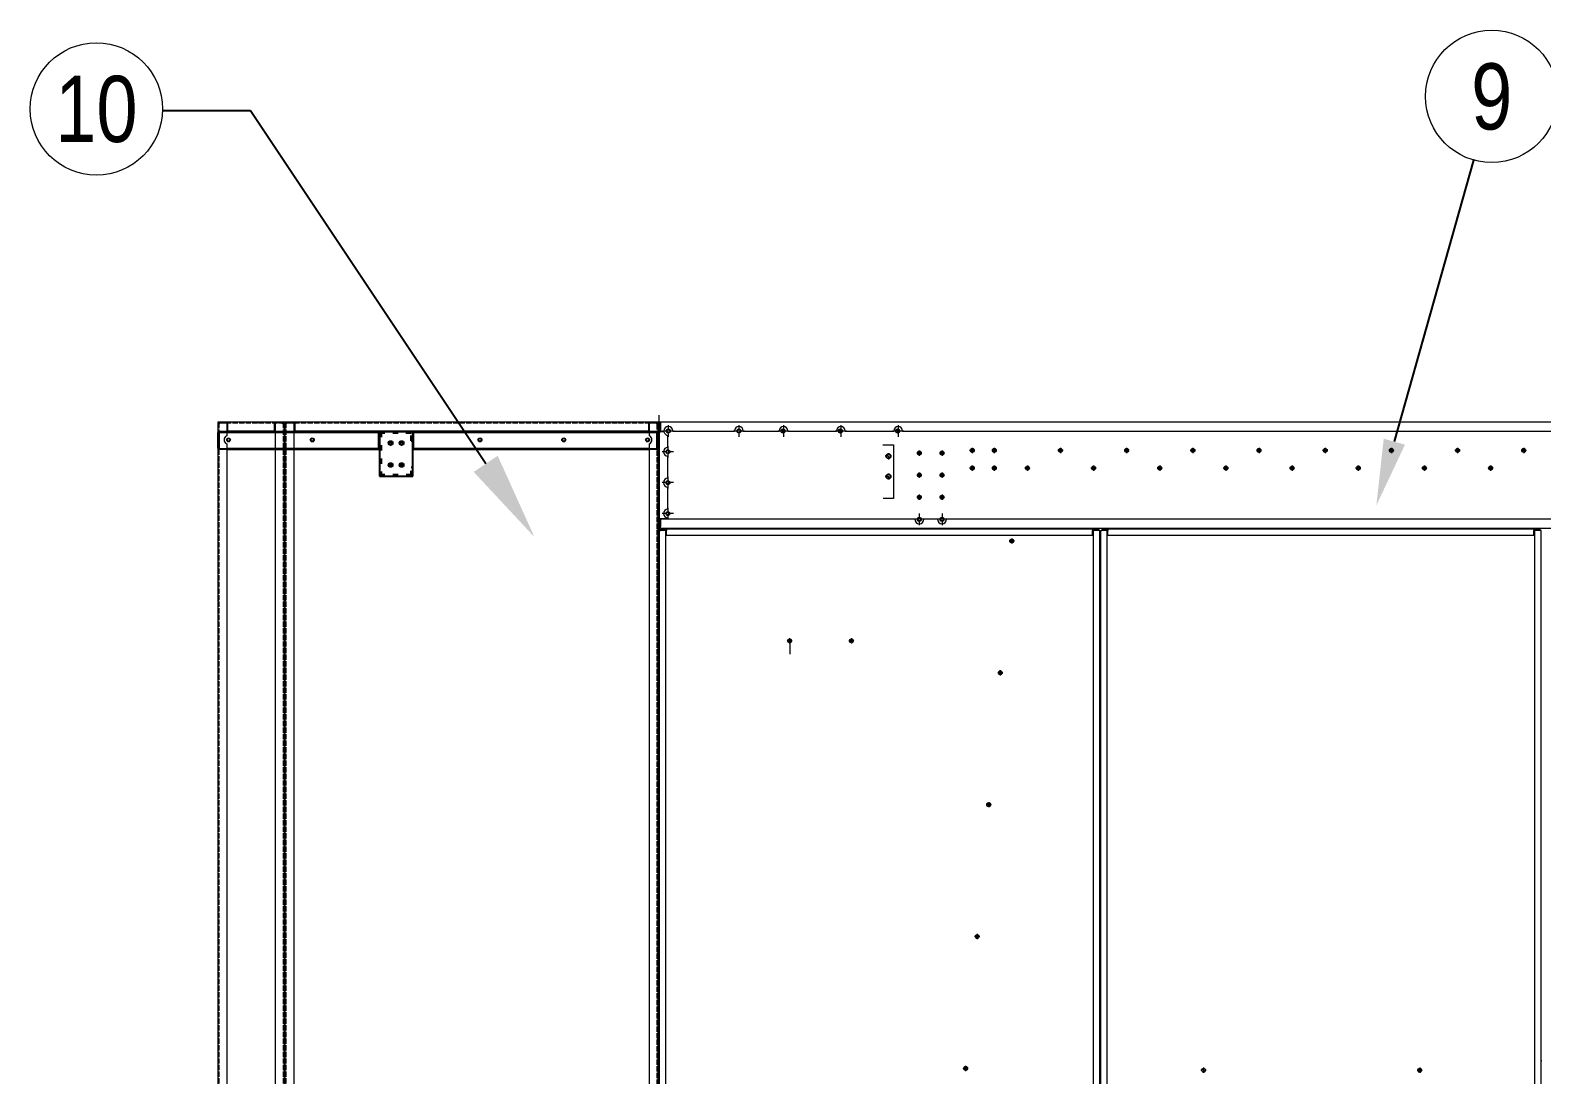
# Model space of a CAD drawing. Header units: millimetres. Extents: x -17070 to 43320, y -291348 to 36448.
# Drawn here: x 21774 to 25201, y 24254 to 26621 of the extents above; entities that cross this region are included whole.
import ezdxf
from ezdxf import colors
from ezdxf.entities.mleader import LeaderData, LeaderLine
from ezdxf.enums import TextEntityAlignment as Align
from ezdxf.math import Vec2, Vec3

# ---------------------------------------------------------------- set-up
doc = ezdxf.new("R2010")
doc.units = ezdxf.units.MM
for name, pattern in [('DASHDOT', [18.5, 12, -3, 0.5, -3]), ('DASHED', [15, 12, -3]), ('DASHSPACE', [30, 12, -18])]:
    doc.linetypes.add(name, pattern=pattern)
doc.layers.add('냉각탑_dim', color=1, linetype='Continuous')
doc.layers.add('냉각탑_text', color=3, linetype='Continuous')
doc.styles.get("Standard").update_dxf_attribs({"font": 'arial.ttf'})

# ---------------------------------------------------------------- blocks, each defined once
blk = doc.blocks.new('5679796')
at = {"color": 7, "lineweight": 13, "ltscale": 0.027667}
for p, q in [((165481.5, 14310.4), (165481.5, 14327)), ((165483.5, 14310.4), (165483.5, 14327)), ((165481.5, 13335.8), (165481.5, 13352.4)), ((165483.5, 13335.8), (165483.5, 13352.4))]:
    blk.add_line(p, q, dxfattribs=at)
at = {"color": 7, "lineweight": 13, "ltscale": 0.061}
for p, q in [((165520.1, 14327.5), (165483.5, 14327.5)), ((165483.5, 13335.3), (165520.1, 13335.3))]:
    blk.add_line(p, q, dxfattribs=at)
at = {"color": 7, "lineweight": 13, "ltscale": 0.031833}
for p, q in [((165483.5, 14308.4), (165483.5, 14327.5)), ((165483.5, 13335.3), (165483.5, 13354.4))]:
    blk.add_line(p, q, dxfattribs=at)
at = {"color": 7, "lineweight": 13, "ltscale": 0.060846}
blk.add_line((165483.6, 14327.5), (165520.1, 14327.5), dxfattribs=at)
at = {"color": 7, "lineweight": 13, "ltscale": 0.058667}
for p, q in [((165484.9, 14330.4), (165520.1, 14330.4)), ((165520.1, 14328.4), (165484.9, 14328.4)), ((165520.1, 13334.4), (165484.9, 13334.4)), ((165484.9, 13332.4), (165520.1, 13332.4))]:
    blk.add_line(p, q, dxfattribs=at)
at = {"color": 7, "lineweight": 13, "ltscale": 0.004007}
for p, q in [((165522.5, 14328.4), (165520.1, 14328.4)), ((165522.5, 13334.4), (165520.1, 13334.4))]:
    blk.add_line(p, q, dxfattribs=at)
at = {"color": 7, "lineweight": 13, "ltscale": 0.0015}
for p, q in [((165520.1, 14328.4), (165520.1, 14327.5)), ((165520.1, 14327.5), (165520.1, 14328.4)), ((165520.1, 13335.3), (165520.1, 13334.4)), ((165520.1, 13334.4), (165520.1, 13335.3))]:
    blk.add_line(p, q, dxfattribs=at)
at = {"color": 7, "lineweight": 13}
for p, q in [((165520.1, 14327.5), (165520.1, 13965.9)), ((165523.5, 14327), (165523.5, 13335.8)), ((165481.5, 14308.4), (165481.5, 13965.9)), ((165481.5, 14308.4), (165481.5, 13965.9)), ((165484.9, 14308.4), (165484.9, 13965.9)), ((165481.5, 13886.9), (165481.5, 13354.4)), ((165481.5, 13886.9), (165481.5, 13354.4)), ((165484.9, 13886.9), (165484.9, 13354.4)), ((165520.1, 13886.9), (165520.1, 13335.3))]:
    blk.add_line(p, q, dxfattribs=at)
at = {"color": 7, "lineweight": 13, "ltscale": 0.001795}
for p, q in [((165522, 14328.4), (165522.9, 14329.1)), ((165522, 13334.4), (165522.9, 13333.8))]:
    blk.add_line(p, q, dxfattribs=at)
at = {"color": 7, "lineweight": 13, "ltscale": 0.003333}
for p, q in [((165483.5, 14310.4), (165481.5, 14310.4)), ((165481.5, 14308.4), (165483.5, 14308.4)), ((165483.5, 14308.4), (165481.5, 14308.4)), ((165483.5, 13352.4), (165481.5, 13352.4))]:
    blk.add_line(p, q, dxfattribs=at)
at = {"color": 7, "lineweight": 13, "ltscale": 0.003329}
blk.add_line((165483.5, 14308.4), (165483.5, 14310.4), dxfattribs=at)
at = {"color": 7, "lineweight": 13, "ltscale": 0.002333}
for p, q in [((165484.9, 14308.4), (165483.5, 14308.4)), ((165483.5, 13354.4), (165484.9, 13354.4))]:
    blk.add_line(p, q, dxfattribs=at)
for p, q in [((165481.5, 13965.9), (165523.5, 13965.9)), ((165521.5, 13886.9), (165521.5, 13965.9)), ((165481.5, 13886.9), (165523.5, 13886.9))]:
    blk.add_line(p, q)
at = {"color": 7, "lineweight": 13, "ltscale": 0.005667}
blk.add_line((165481.5, 13354.4), (165484.9, 13354.4), dxfattribs=at)
at = {"color": 7, "lineweight": 13, "ltscale": 0.003337}
blk.add_line((165483.5, 13352.4), (165483.5, 13354.4), dxfattribs=at)
at = {"color": 7, "lineweight": 13}
for centre in [(165503.5, 14306.4), (165503.5, 14116.4), (165503.5, 13736.4), (165503.5, 13546.4), (165503.5, 13356.4)]:
    blk.add_circle(centre, 3, dxfattribs=at)
for centre, radius, start, end in [((165484.9, 14327), 3.4, 90, 180), ((165484.9, 14327), 1.4, 90, 159.0752), ((165520.1, 14327), 3.4, 0, 90), ((165484.9, 13335.8), 3.4, 180, 270), ((165484.9, 13335.8), 1.4, 200.9249, 270), ((165520.1, 13335.8), 3.4, 270, 0)]:
    blk.add_arc(centre, radius, start, end, dxfattribs=at)
for points in [[(165523.5, 14327), (165523.5, 14327.3), (165523.5, 14327.6), (165523.3, 14327.8), (165523, 14328.1), (165522.7, 14328.4), (165522.6, 14328.4), (165522.6, 14328.4), (165522.5, 14328.4)], [(165523.5, 13335.8), (165523.5, 13335.6), (165523.5, 13335.3), (165523.3, 13335.1), (165523, 13334.8), (165522.7, 13334.5), (165522.6, 13334.5), (165522.6, 13334.5), (165522.5, 13334.4)]]:
    blk.add_open_spline(points, degree=5, knots=[0, 0, 0, 0, 0, 0, 4.583204, 4.583204, 4.583204, 5.126781, 5.126781, 5.126781, 5.126781, 5.126781, 5.126781], dxfattribs=at)
blk = doc.blocks.new('568596')
at = {"color": 7, "lineweight": 13, "ltscale": 0.00166}
for p, q in [((169550.9, 17462.9), (169549.9, 17462.9)), ((173046.9, 17462.9), (173047.9, 17462.9)), ((169550.9, 16620.9), (169549.9, 16620.9)), ((173046.9, 16620.9), (173047.9, 16620.9))]:
    blk.add_line(p, q, dxfattribs=at)
at = {"color": 7, "lineweight": 13, "ltscale": 0.0015}
for p, q in [((169549.9, 17462.9), (169549.9, 17462)), ((173047.9, 17462), (173047.9, 17462.9)), ((169549.9, 16621.8), (169549.9, 16620.9)), ((173047.9, 16620.9), (173047.9, 16621.8))]:
    blk.add_line(p, q, dxfattribs=at)
at = {"color": 7, "lineweight": 13}
for p, q in [((169549.9, 17462.9), (169549.9, 16621.8)), ((169549.9, 17462), (169549.9, 17436.4)), ((173046.2, 17464.9), (169551.6, 17464.9)), ((173047.9, 16621.8), (173047.9, 17462.9)), ((173047.9, 17442.9), (173047.9, 17462)), ((170022.9, 17008.9), (171222.9, 17008.9)), ((169551.6, 16618.9), (173046.2, 16618.9))]:
    blk.add_line(p, q, dxfattribs=at)
at = {"color": 7, "linetype": 'DASHED', "lineweight": 13, "ltscale": 0.003333}
for p, q in [((169551.9, 17462), (169549.9, 17462)), ((169549.9, 17445.4), (169551.9, 17445.4)), ((169549.9, 17442.9), (169551.9, 17442.9)), ((169644.9, 17464.9), (169644.9, 17462.9)), ((169650.9, 17464.9), (169650.9, 17462.9)), ((169844.9, 17464.9), (169844.9, 17462.9)), ((169850.9, 17464.9), (169850.9, 17462.9)), ((173014.9, 17464.9), (173014.9, 17462.9)), ((173020.9, 17464.9), (173020.9, 17462.9)), ((173047.9, 17462), (173045.9, 17462)), ((173047.9, 17442.9), (173045.9, 17442.9)), ((169549.9, 17436.4), (169551.9, 17436.4)), ((169549.9, 17407.4), (169551.9, 17407.4)), ((169549.9, 17398.4), (169551.9, 17398.4)), ((169549.9, 17217.4), (169551.9, 17217.4)), ((169549.9, 17208.4), (169551.9, 17208.4)), ((169549.9, 17027.4), (169551.9, 17027.4)), ((169549.9, 17018.4), (169551.9, 17018.4)), ((169549.9, 16837.4), (169551.9, 16837.4)), ((169549.9, 16828.4), (169551.9, 16828.4)), ((173047.9, 16727.9), (173045.9, 16727.9)), ((173047.9, 16709.9), (173045.9, 16709.9)), ((169549.9, 16647.4), (169551.9, 16647.4)), ((169549.9, 16640.9), (169551.9, 16640.9)), ((169549.9, 16638.4), (169551.9, 16638.4)), ((169551.9, 16621.8), (169549.9, 16621.8)), ((169644.9, 16620.9), (169644.9, 16618.9)), ((169650.9, 16620.9), (169650.9, 16618.9)), ((169844.9, 16620.9), (169844.9, 16618.9)), ((169850.9, 16620.9), (169850.9, 16618.9)), ((170044.9, 16620.9), (170044.9, 16618.9)), ((170050.9, 16620.9), (170050.9, 16618.9)), ((170244.9, 16620.9), (170244.9, 16618.9)), ((170250.9, 16620.9), (170250.9, 16618.9)), ((170444.9, 16620.9), (170444.9, 16618.9)), ((170450.9, 16620.9), (170450.9, 16618.9)), ((170644.9, 16620.9), (170644.9, 16618.9)), ((170650.9, 16620.9), (170650.9, 16618.9)), ((170844.9, 16620.9), (170844.9, 16618.9)), ((170850.9, 16620.9), (170850.9, 16618.9)), ((171044.9, 16620.9), (171044.9, 16618.9)), ((171050.9, 16620.9), (171050.9, 16618.9)), ((171244.9, 16620.9), (171244.9, 16618.9)), ((171250.9, 16620.9), (171250.9, 16618.9)), ((171444.9, 16620.9), (171444.9, 16618.9)), ((171450.9, 16620.9), (171450.9, 16618.9)), ((171644.9, 16620.9), (171644.9, 16618.9)), ((171650.9, 16620.9), (171650.9, 16618.9)), ((171844.9, 16620.9), (171844.9, 16618.9)), ((171850.9, 16620.9), (171850.9, 16618.9)), ((172044.9, 16620.9), (172044.9, 16618.9)), ((172050.9, 16620.9), (172050.9, 16618.9)), ((172244.9, 16620.9), (172244.9, 16618.9)), ((172250.9, 16620.9), (172250.9, 16618.9)), ((172444.9, 16620.9), (172444.9, 16618.9)), ((172450.9, 16620.9), (172450.9, 16618.9)), ((172644.9, 16620.9), (172644.9, 16618.9)), ((172650.9, 16620.9), (172650.9, 16618.9)), ((172844.9, 16620.9), (172844.9, 16618.9)), ((172850.9, 16620.9), (172850.9, 16618.9)), ((173014.9, 16620.9), (173014.9, 16618.9)), ((173020.9, 16620.9), (173020.9, 16618.9)), ((173047.9, 16640.9), (173045.9, 16640.9)), ((173047.9, 16621.8), (173045.9, 16621.8))]:
    blk.add_line(p, q, dxfattribs=at)
at = {"color": 7, "lineweight": 13, "ltscale": 0.001174}
for p, q in [((169550.9, 17462.9), (169551.6, 17462.9)), ((173046.9, 17462.9), (173046.2, 17462.9)), ((169550.9, 16620.9), (169551.6, 16620.9)), ((173046.9, 16620.9), (173046.2, 16620.9))]:
    blk.add_line(p, q, dxfattribs=at)
at = {"color": 7, "lineweight": 13, "ltscale": 0.002252}
for p, q in [((169551.6, 17464.9), (169551.6, 17463.6)), ((173046.2, 17464.9), (173046.2, 17463.6)), ((169551.6, 16618.9), (169551.6, 16620.3)), ((173046.2, 16618.9), (173046.2, 16620.3))]:
    blk.add_line(p, q, dxfattribs=at)
at = {"color": 7, "lineweight": 13, "ltscale": 0.002009}
for p, q in [((169551.6, 17462.4), (169551.6, 17463.6)), ((173046.2, 17462.4), (173046.2, 17463.6)), ((169551.6, 16621.5), (169551.6, 16620.3)), ((173046.2, 16621.5), (173046.2, 16620.3))]:
    blk.add_line(p, q, dxfattribs=at)
at = {"color": 7, "linetype": 'DASHED', "lineweight": 13}
for p, q in [((173046.2, 17462.9), (169551.6, 17462.9)), ((169551.9, 17464.9), (169551.9, 16621.8)), ((169551.9, 17462), (169551.9, 17436.4)), ((170044.9, 17464.9), (170044.9, 17462.9)), ((170050.9, 17464.9), (170050.9, 17462.9)), ((170244.9, 17464.9), (170244.9, 17462.9)), ((170250.9, 17464.9), (170250.9, 17462.9)), ((170444.9, 17464.9), (170444.9, 17462.9)), ((170450.9, 17464.9), (170450.9, 17462.9)), ((170644.9, 17464.9), (170644.9, 17462.9)), ((170650.9, 17464.9), (170650.9, 17462.9)), ((170844.9, 17464.9), (170844.9, 17462.9)), ((170850.9, 17464.9), (170850.9, 17462.9)), ((171044.9, 17464.9), (171044.9, 17462.9)), ((171050.9, 17464.9), (171050.9, 17462.9)), ((171244.9, 17464.9), (171244.9, 17462.9)), ((171250.9, 17464.9), (171250.9, 17462.9)), ((171444.9, 17464.9), (171444.9, 17462.9)), ((171450.9, 17464.9), (171450.9, 17462.9)), ((171644.9, 17464.9), (171644.9, 17462.9)), ((171650.9, 17464.9), (171650.9, 17462.9)), ((171844.9, 17464.9), (171844.9, 17462.9)), ((171850.9, 17464.9), (171850.9, 17462.9)), ((172044.9, 17464.9), (172044.9, 17462.9)), ((172050.9, 17464.9), (172050.9, 17462.9)), ((172244.9, 17464.9), (172244.9, 17462.9)), ((172250.9, 17464.9), (172250.9, 17462.9)), ((172444.9, 17464.9), (172444.9, 17462.9)), ((172450.9, 17464.9), (172450.9, 17462.9)), ((172644.9, 17464.9), (172644.9, 17462.9)), ((172650.9, 17464.9), (172650.9, 17462.9)), ((172844.9, 17464.9), (172844.9, 17462.9)), ((172850.9, 17464.9), (172850.9, 17462.9)), ((173045.9, 16621.8), (173045.9, 17464.9)), ((173045.9, 17442.9), (173045.9, 17462)), ((169551.6, 16620.9), (173046.2, 16620.9))]:
    blk.add_line(p, q, dxfattribs=at)
at = {"color": 7, "linetype": 'DASHED', "lineweight": 13, "ltscale": 0.001183}
for p, q in [((169551.6, 17462.9), (169552.3, 17462.9)), ((173046.2, 17462.9), (173045.5, 17462.9)), ((169551.6, 16620.9), (169552.3, 16620.9)), ((173046.2, 16620.9), (173045.5, 16620.9))]:
    blk.add_line(p, q, dxfattribs=at)
at = {"color": 7, "linetype": 'DASHED', "lineweight": 13, "ltscale": 0.001406}
for p, q in [((169551.6, 17462.4), (169551.6, 17461.5)), ((173046.2, 17462.4), (173046.2, 17461.5)), ((169551.6, 16621.5), (169551.6, 16622.3)), ((173046.2, 16621.5), (173046.2, 16622.3))]:
    blk.add_line(p, q, dxfattribs=at)
at = {"color": 7, "linetype": 'DASHED', "lineweight": 13, "ltscale": 0.027667}
for p, q in [((169551.6, 17444.9), (169551.6, 17461.5)), ((173046.2, 17461.5), (173046.2, 17444.9)), ((169551.6, 16622.3), (169551.6, 16638.9)), ((173046.2, 16638.9), (173046.2, 16622.3))]:
    blk.add_line(p, q, dxfattribs=at)
at = {"color": 7, "lineweight": 13, "ltscale": 0.058667}
for p, q in [((173046.2, 17444.9), (169551.6, 17444.9)), ((169553.3, 17442.9), (169569.9, 17442.9)), ((169569.9, 17444.9), (169569.9, 16640.9)), ((173027.9, 16640.9), (173027.9, 17444.9)), ((173045.9, 17442.9), (173027.9, 17442.9)), ((170022.9, 16658.9), (170022.9, 17008.9)), ((171222.9, 16658.9), (171222.9, 17008.9)), ((170022.9, 16658.9), (171222.9, 16658.9)), ((169917.7, 16638.9), (169551.6, 16638.9)), ((169569.9, 16640.9), (169551.9, 16640.9)), ((169999.2, 16638.9), (169936.1, 16638.9)), ((170016.6, 16638.9), (170039.2, 16638.9)), ((170056.6, 16638.9), (170269.2, 16638.9)), ((170286.6, 16638.9), (170499.2, 16638.9)), ((170516.6, 16638.9), (170729.2, 16638.9)), ((170746.6, 16638.9), (170959.2, 16638.9)), ((170976.6, 16638.9), (171189.2, 16638.9)), ((171206.6, 16638.9), (171229.2, 16638.9)), ((171246.6, 16638.9), (172998.7, 16638.9)), ((173017.1, 16638.9), (173046.2, 16638.9)), ((173045.9, 16640.9), (173027.9, 16640.9))]:
    blk.add_line(p, q, dxfattribs=at)
at = {"color": 7, "linetype": 'DASHED', "lineweight": 13, "ltscale": 0.0015}
for p, q in [((169551.9, 17462.9), (169551.9, 17462)), ((173045.9, 17462), (173045.9, 17462.9)), ((169551.9, 16621.8), (169551.9, 16620.9)), ((173045.9, 16620.9), (173045.9, 16621.8))]:
    blk.add_line(p, q, dxfattribs=at)
at = {"color": 7, "linetype": 'DASHED', "lineweight": 13, "ltscale": 0.002333}
for p, q in [((169551.9, 17442.9), (169553.3, 17442.9)), ((173045.9, 17442.9), (173044.5, 17442.9)), ((173045.9, 16640.9), (173044.5, 16640.9))]:
    blk.add_line(p, q, dxfattribs=at)
at = {"color": 7, "lineweight": 13, "ltscale": 0.058667}
for centre in [(169926.9, 17402.9), (173007.9, 17402.9), (173007.9, 17022.9), (173007.9, 16832.9), (169926.9, 16642.9), (170007.9, 16643.9), (170047.9, 16643.9), (170277.9, 16643.9), (170507.9, 16643.9), (170737.9, 16643.9), (170967.9, 16643.9), (171197.9, 16643.9), (171237.9, 16643.9), (173007.9, 16642.9)]:
    blk.add_circle(centre, 4.5, dxfattribs=at)
at = {"color": 7, "lineweight": 13}
for centre in [(169926.9, 17212.9), (169926.9, 17022.9), (170007.9, 17023.9), (170047.9, 17023.9), (170277.9, 17023.9), (170507.9, 17023.9), (170737.9, 17023.9), (170967.9, 17023.9), (171197.9, 17023.9), (171237.9, 17023.9), (169926.9, 16832.9), (170007.9, 16833.9), (171237.9, 16833.9)]:
    blk.add_circle(centre, 4.5, dxfattribs=at)
for centre in [(172950.9, 17225.4), (172950.9, 17200.4), (173000.7, 17225.4), (173000.7, 17200.4)]:
    blk.add_circle(centre, 4.5)
at = {"color": 7, "lineweight": 13, "ltscale": 0.058667}
for centre, start, end in [((169926.9, 16642.9), 203.5779, 336.4221), ((170007.9, 16643.9), 209.9997, 330.0003), ((170047.9, 16643.9), 209.9997, 330.0003), ((170277.9, 16643.9), 209.9997, 330.0003), ((170507.9, 16643.9), 209.9997, 330.0003), ((170737.9, 16643.9), 209.9997, 330.0003), ((170967.9, 16643.9), 209.9997, 330.0003), ((171197.9, 16643.9), 209.9997, 330.0003), ((171237.9, 16643.9), 209.9997, 330.0003), ((173007.9, 16642.9), 203.5782, 336.4218)]:
    blk.add_arc(centre, 10, start, end, dxfattribs=at)
at = {"color": 7, "lineweight": 13}
for points in [[(169553.3, 17461.5), (169552.8, 17461.8), (169552.3, 17462.1), (169551.8, 17462.4), (169551.3, 17462.6), (169550.9, 17462.9)], [(169553.3, 17461.5), (169553, 17462), (169552.6, 17462.4), (169552.3, 17462.8), (169552, 17463.2), (169551.6, 17463.6)], [(173044.5, 17461.5), (173044.8, 17462), (173045.2, 17462.4), (173045.5, 17462.8), (173045.9, 17463.2), (173046.2, 17463.6)], [(173044.5, 17461.5), (173045, 17461.8), (173045.6, 17462.1), (173046.1, 17462.4), (173046.5, 17462.6), (173046.9, 17462.9)], [(169553.3, 16622.3), (169552.8, 16622.1), (169552.3, 16621.8), (169551.8, 16621.5), (169551.3, 16621.2), (169550.9, 16620.9)], [(169553.3, 16622.3), (169553, 16621.9), (169552.6, 16621.5), (169552.3, 16621), (169552, 16620.6), (169551.6, 16620.3)], [(173044.5, 16622.3), (173045, 16622.1), (173045.6, 16621.8), (173046.1, 16621.5), (173046.5, 16621.2), (173046.9, 16620.9)], [(173044.5, 16622.3), (173044.8, 16621.9), (173045.2, 16621.5), (173045.5, 16621), (173045.9, 16620.6), (173046.2, 16620.3)]]:
    blk.add_open_spline(points, degree=5, dxfattribs=at)
at = {"color": 7, "linetype": 'DASHED', "lineweight": 13}
for points in [[(169553.3, 17461.5), (169553, 17461.7), (169552.6, 17461.9), (169552.3, 17462.1), (169551.9, 17462.2), (169551.6, 17462.4)], [(169553.3, 17461.5), (169553.1, 17461.8), (169552.9, 17462.1), (169552.7, 17462.4), (169552.5, 17462.6), (169552.3, 17462.9)], [(173044.5, 17461.5), (173044.7, 17461.8), (173044.9, 17462.1), (173045.2, 17462.4), (173045.3, 17462.6), (173045.5, 17462.9)], [(173044.5, 17461.5), (173044.8, 17461.7), (173045.2, 17461.9), (173045.5, 17462.1), (173045.9, 17462.2), (173046.2, 17462.4)], [(169553.3, 16622.3), (169553, 16622.1), (169552.6, 16622), (169552.3, 16621.8), (169551.9, 16621.6), (169551.6, 16621.5)], [(169553.3, 16622.3), (169553.1, 16622), (169552.9, 16621.8), (169552.7, 16621.5), (169552.5, 16621.2), (169552.3, 16620.9)], [(173044.5, 16622.3), (173044.7, 16622), (173044.9, 16621.8), (173045.2, 16621.5), (173045.3, 16621.2), (173045.5, 16620.9)], [(173044.5, 16622.3), (173044.8, 16622.1), (173045.2, 16622), (173045.5, 16621.8), (173045.9, 16621.6), (173046.2, 16621.5)]]:
    blk.add_open_spline(points, degree=5, dxfattribs=at)
blk = doc.blocks.new('769475')
for p, q in [((158713.7, 15280), (158713.7, 15180)), ((158788.7, 15280), (158713.7, 15280)), ((158788.7, 15180), (158788.7, 15280)), ((158713.7, 15180), (158788.7, 15180))]:
    blk.add_line(p, q)
at = {"color": 5, "linetype": 'DASHSPACE'}
for p, q in [((158785.5, 15276.8), (158713.7, 15276.8)), ((158716.9, 15280), (158716.9, 15180)), ((158785.5, 15260), (158785.5, 15276.8)), ((158785.5, 15260), (158788.7, 15260)), ((158713.7, 15183.2), (158788.7, 15183.2)), ((158785.5, 15180), (158785.5, 15200)), ((158785.5, 15200), (158788.7, 15200))]:
    blk.add_line(p, q, dxfattribs=at)
for centre in [(158738.7, 15254.8), (158763.7, 15254.8), (158738.7, 15205), (158763.7, 15205)]:
    blk.add_circle(centre, 3)
blk = doc.blocks.new('1')
at = {"lineweight": 20}
for p, q in [((22199.8, 25733.2), (22199.8, 22133.2)), ((23203.3, 25733.2), (22199.8, 25733.2)), ((23199.8, 25729.7), (23199.8, 25749.3))]:
    blk.add_line(p, q, dxfattribs=at)
at = {"color": 7, "lineweight": 20, "ltscale": 0.00166}
for p, q in [((22201.8, 25732.2), (22201.8, 25733.2)), ((22347.8, 25732.2), (22347.8, 25733.2))]:
    blk.add_line(p, q, dxfattribs=at)
at = {"color": 7, "lineweight": 20, "ltscale": 0.0015}
for p, q in [((22202.7, 25733.2), (22201.8, 25733.2)), ((22346.9, 25733.2), (22347.8, 25733.2))]:
    blk.add_line(p, q, dxfattribs=at)
at = {"color": 7, "linetype": 'DASHED', "lineweight": 20, "ltscale": 0.003333}
for p, q in [((22202.7, 25733.2), (22202.7, 25731.2)), ((22221.8, 25733.2), (22221.8, 25731.2)), ((22290.8, 25733.2), (22290.8, 25731.2)), ((22308.8, 25733.2), (22308.8, 25731.2)), ((22327.8, 25733.2), (22327.8, 25731.2)), ((22346.9, 25733.2), (22346.9, 25731.2)), ((22199.8, 25706.2), (22201.8, 25706.2)), ((22199.8, 25700.2), (22201.8, 25700.2)), ((22349.8, 25706.2), (22347.8, 25706.2)), ((22349.8, 25700.2), (22347.8, 25700.2))]:
    blk.add_line(p, q, dxfattribs=at)
at = {"color": 7, "lineweight": 20}
for p, q in [((22347.8, 25733.2), (22202.7, 25733.2)), ((26196.3, 25733.2), (23203.3, 25733.2)), ((22199.8, 25731.5), (22199.8, 22236.9)), ((22349.8, 25731.5), (22349.8, 22236.9)), ((23199.8, 25711.2), (23199.8, 25515.2)), ((23219.8, 25676.2), (23219.8, 25703.2)), ((23230.8, 25713.2), (23370.8, 25713.2)), ((23390.8, 25713.2), (23471.8, 25713.2)), ((23491.8, 25713.2), (23601.8, 25713.2)), ((23621.8, 25713.2), (23731.8, 25713.2)), ((23751.8, 25713.2), (25566.3, 25713.2)), ((23708, 25681.7), (23731.6, 25681.7)), ((23731.6, 25681.7), (23731.6, 25560.2)), ((23219.8, 25606.2), (23219.8, 25656.2)), ((23219.8, 25536.2), (23219.8, 25586.2)), ((23731.6, 25560.2), (23708, 25560.2)), ((23779.8, 25513.2), (23203.3, 25513.2)), ((23203.3, 25493.2), (26196.3, 25493.2)), ((23831.3, 25513.2), (23799.8, 25513.2)), ((26196.3, 25513.2), (23851.3, 25513.2)), ((23199.8, 25488.1), (23199.8, 22638.3)), ((23214.8, 22638.3), (23214.8, 25488.1)), ((23216.4, 25491.2), (24182.2, 25491.2)), ((24182.2, 25476.2), (23216.4, 25476.2)), ((24183.8, 25488.1), (24183.8, 22638.3)), ((24198.8, 22638.3), (24198.8, 25488.1)), ((24200.3, 25488.1), (24200.3, 22638.3)), ((24215.3, 22638.3), (24215.3, 25488.1)), ((24216.9, 25491.2), (25182.7, 25491.2)), ((25182.7, 25476.2), (24216.9, 25476.2)), ((25184.3, 25488.1), (25184.3, 22638.3)), ((25199.3, 22638.3), (25199.3, 25488.1))]:
    blk.add_line(p, q, dxfattribs=at)
at = {"color": 7, "lineweight": 20, "ltscale": 0.058667}
for p, q in [((22327.8, 25713.2), (22327.8, 25733.2)), ((22219.8, 25731.5), (22219.8, 25702.4)), ((22221.8, 25731.2), (22221.8, 25713.2)), ((22327.8, 25713.2), (22221.8, 25713.2)), ((22329.8, 25731.5), (22329.8, 22236.9)), ((22219.8, 25684), (22219.8, 22621.4))]:
    blk.add_line(p, q, dxfattribs=at)
at = {"color": 7, "lineweight": 20, "ltscale": 0.0875}
for p, q in [((23203.3, 25733.2), (23203.3, 25729.7)), ((23199.8, 25711.2), (23203.3, 25711.2)), ((23199.8, 25515.2), (23203.3, 25515.2)), ((23203.3, 25493.2), (23203.3, 25496.7))]:
    blk.add_line(p, q, dxfattribs=at)
at = {"color": 7, "lineweight": 20, "ltscale": 0.002252}
for p, q in [((22199.8, 25731.5), (22201.1, 25731.5)), ((22349.8, 25731.5), (22348.4, 25731.5))]:
    blk.add_line(p, q, dxfattribs=at)
at = {"color": 7, "lineweight": 20, "ltscale": 0.002009}
for p, q in [((22202.3, 25731.5), (22201.1, 25731.5)), ((22347.2, 25731.5), (22348.4, 25731.5))]:
    blk.add_line(p, q, dxfattribs=at)
at = {"color": 7, "lineweight": 20, "ltscale": 0.001174}
for p, q in [((22201.8, 25732.2), (22201.8, 25731.5)), ((22347.8, 25732.2), (22347.8, 25731.5))]:
    blk.add_line(p, q, dxfattribs=at)
at = {"color": 7, "linetype": 'DASHED', "lineweight": 20}
for p, q in [((22201.8, 25731.5), (22201.8, 22236.9)), ((22349.8, 25731.2), (22202.7, 25731.2)), ((22347.8, 25731.5), (22347.8, 22236.9)), ((22199.8, 25536.2), (22201.8, 25536.2)), ((22199.8, 25530.2), (22201.8, 25530.2)), ((22199.8, 25336.2), (22201.8, 25336.2)), ((22199.8, 25330.2), (22201.8, 25330.2)), ((22199.8, 25136.2), (22201.8, 25136.2)), ((22199.8, 25130.2), (22201.8, 25130.2)), ((22199.8, 24936.2), (22201.8, 24936.2)), ((22199.8, 24930.2), (22201.8, 24930.2)), ((22199.8, 24736.2), (22201.8, 24736.2)), ((22199.8, 24730.2), (22201.8, 24730.2)), ((22199.8, 24536.2), (22201.8, 24536.2)), ((22199.8, 24530.2), (22201.8, 24530.2)), ((22199.8, 24336.2), (22201.8, 24336.2)), ((22199.8, 24330.2), (22201.8, 24330.2))]:
    blk.add_line(p, q, dxfattribs=at)
at = {"color": 7, "linetype": 'DASHED', "lineweight": 20, "ltscale": 0.001183}
for p, q in [((22201.8, 25731.5), (22201.8, 25730.8)), ((22347.8, 25731.5), (22347.8, 25730.8))]:
    blk.add_line(p, q, dxfattribs=at)
at = {"color": 7, "linetype": 'DASHED', "lineweight": 20, "ltscale": 0.0015}
for p, q in [((22202.7, 25731.2), (22201.8, 25731.2)), ((22346.9, 25731.2), (22347.8, 25731.2))]:
    blk.add_line(p, q, dxfattribs=at)
at = {"color": 7, "linetype": 'DASHED', "lineweight": 20, "ltscale": 0.001406}
for p, q in [((22202.3, 25731.5), (22203.2, 25731.5)), ((22347.2, 25731.5), (22346.4, 25731.5))]:
    blk.add_line(p, q, dxfattribs=at)
at = {"color": 7, "linetype": 'DASHED', "lineweight": 20, "ltscale": 0.027667}
for p, q in [((22203.2, 25731.5), (22219.8, 25731.5)), ((22346.4, 25731.5), (22329.8, 25731.5))]:
    blk.add_line(p, q, dxfattribs=at)
at = {"color": 7, "linetype": 'DASHED', "lineweight": 20, "ltscale": 0.002333}
for p, q in [((22221.8, 25731.2), (22221.8, 25729.8)), ((22327.8, 25731.2), (22327.8, 25729.8))]:
    blk.add_line(p, q, dxfattribs=at)
at = {"color": 7, "lineweight": 20, "ltscale": 0.4625}
for p, q in [((23199.8, 25729.7), (23199.8, 25711.2)), ((23201.8, 25711.2), (23201.8, 25729.7)), ((23199.8, 25515.2), (23199.8, 25496.7)), ((23201.8, 25496.7), (23201.8, 25515.2))]:
    blk.add_line(p, q, dxfattribs=at)
at = {"color": 7, "lineweight": 20, "ltscale": 0.05}
for p, q in [((23201.8, 25729.7), (23199.8, 25729.7)), ((23201.8, 25496.7), (23199.8, 25496.7)), ((23241.8, 25491.2), (23241.8, 25493.2)), ((23537.8, 25493.2), (23537.8, 25491.2)), ((23559.8, 25493.2), (23559.8, 25491.2)), ((23581.8, 25493.2), (23581.8, 25491.2)), ((23671.6, 25491.2), (23671.6, 25493.2)), ((23732.8, 25491.2), (23732.8, 25493.2)), ((23762.8, 25493.2), (23762.8, 25491.2)), ((23764.8, 25491.2), (23764.8, 25493.2)), ((23766.8, 25493.2), (23766.8, 25491.2)), ((23768.8, 25493.2), (23768.8, 25491.2)), ((23866.3, 25491.2), (23866.3, 25493.2)), ((23868.3, 25493.2), (23868.3, 25491.2))]:
    blk.add_line(p, q, dxfattribs=at)
at = {"color": 7, "lineweight": 20, "ltscale": 0.0375}
for p, q in [((23201.8, 25729.7), (23203.3, 25729.7)), ((23201.8, 25496.7), (23203.3, 25496.7)), ((23202.9, 25489.6), (23202.9, 25488.1)), ((24195.7, 25489.6), (24195.7, 25488.1)), ((24203.4, 25489.6), (24203.4, 25488.1)), ((25196.2, 25489.6), (25196.2, 25488.1)), ((24200.3, 24286.2), (24198.8, 24286.2)), ((25200.8, 24286.2), (25199.3, 24286.2))]:
    blk.add_line(p, q, dxfattribs=at)
at = {"color": 7, "lineweight": 20, "ltscale": 0.4125}
for p, q in [((23203.3, 25729.7), (23203.3, 25713.2)), ((23203.3, 25515.2), (23219.8, 25515.2)), ((23203.3, 25513.2), (23203.3, 25496.7))]:
    blk.add_line(p, q, dxfattribs=at)
at = {"color": 7, "lineweight": 20, "ltscale": 0.1875}
blk.add_line((23203.3, 25713.2), (23210.8, 25713.2), dxfattribs=at)
at = {"color": 7, "lineweight": 20, "ltscale": 0.192551}
blk.add_line((23211, 25711.2), (23203.3, 25711.2), dxfattribs=at)
at = {"color": 7, "linetype": 'DASHDOT', "lineweight": 20}
for p, q in [((23233.8, 25713.2), (23207.8, 25713.2)), ((23220.8, 25726.2), (23220.8, 25700.2)), ((23393.8, 25713.2), (23367.8, 25713.2)), ((23380.8, 25726.2), (23380.8, 25700.2)), ((23494.8, 25713.2), (23468.8, 25713.2)), ((23481.8, 25726.2), (23481.8, 25700.2)), ((23624.8, 25713.2), (23598.8, 25713.2)), ((23611.8, 25726.2), (23611.8, 25700.2)), ((23754.8, 25713.2), (23728.8, 25713.2)), ((23741.8, 25726.2), (23741.8, 25700.2)), ((23232.8, 25666.2), (23206.8, 25666.2)), ((23219.8, 25679.2), (23219.8, 25653.2)), ((23232.8, 25596.2), (23206.8, 25596.2)), ((23219.8, 25609.2), (23219.8, 25583.2)), ((23219.8, 25539.2), (23219.8, 25513.2)), ((23232.8, 25526.2), (23206.8, 25526.2)), ((23802.8, 25513.2), (23776.8, 25513.2)), ((23789.8, 25526.2), (23789.8, 25500.2)), ((23854.3, 25513.2), (23828.3, 25513.2)), ((23841.3, 25526.2), (23841.3, 25500.2))]:
    blk.add_line(p, q, dxfattribs=at)
at = {"color": 7, "linetype": 'DASHDOT', "lineweight": 20, "ltscale": 0.292499}
for p, q in [((23486.6, 25713.2), (23474.9, 25713.2)), ((23616.6, 25713.2), (23604.9, 25713.2)), ((23746.6, 25713.2), (23734.9, 25713.2)), ((23915.6, 25669.2), (23903.9, 25669.2)), ((23965.6, 25669.2), (23953.9, 25669.2)), ((24115.6, 25669.2), (24103.9, 25669.2)), ((24265.6, 25669.2), (24253.9, 25669.2)), ((24415.6, 25669.2), (24403.9, 25669.2)), ((24565.6, 25669.2), (24553.9, 25669.2)), ((24715.6, 25669.2), (24703.9, 25669.2)), ((24865.6, 25669.2), (24853.9, 25669.2)), ((25015.6, 25669.2), (25003.9, 25669.2)), ((25165.6, 25669.2), (25153.9, 25669.2)), ((23795.6, 25663.2), (23783.9, 25663.2)), ((23847.1, 25663.2), (23835.4, 25663.2)), ((23795.6, 25613.2), (23783.9, 25613.2)), ((23847.1, 25613.2), (23835.4, 25613.2)), ((23915.6, 25629.2), (23903.9, 25629.2)), ((23965.6, 25629.2), (23953.9, 25629.2)), ((24040.6, 25629.2), (24028.9, 25629.2)), ((24190.6, 25629.2), (24178.9, 25629.2)), ((24340.6, 25629.2), (24328.9, 25629.2)), ((24490.6, 25629.2), (24478.9, 25629.2)), ((24640.6, 25629.2), (24628.9, 25629.2)), ((24790.6, 25629.2), (24778.9, 25629.2)), ((24940.6, 25629.2), (24928.9, 25629.2)), ((25090.6, 25629.2), (25078.9, 25629.2)), ((23795.6, 25563.2), (23783.9, 25563.2)), ((23847.1, 25563.2), (23835.4, 25563.2)), ((24005.2, 25464.1), (23993.5, 25464.1)), ((23999.4, 25470), (23999.4, 25458.3)), ((23501.6, 25237.7), (23489.9, 25237.7)), ((23641.6, 25237.7), (23629.9, 25237.7)), ((23979.1, 25165.3), (23967.4, 25165.3)), ((23973.2, 25171.1), (23973.2, 25159.4)), ((23952.9, 24866.4), (23941.2, 24866.4)), ((23926.8, 24567.6), (23915.1, 24567.6)), ((23900.6, 24268.7), (23888.9, 24268.7)), ((24434.1, 24270.4), (24434.1, 24258.7)), ((24924.1, 24270.4), (24924.1, 24258.7))]:
    blk.add_line(p, q, dxfattribs=at)
at = {"color": 7, "linetype": 'DASHDOT', "lineweight": 20, "ltscale": 0.292505}
for p, q in [((23480.8, 25719), (23480.8, 25707.3)), ((23610.8, 25719), (23610.8, 25707.3)), ((23740.8, 25719), (23740.8, 25707.3)), ((23789.8, 25669), (23789.8, 25657.3)), ((23841.3, 25669), (23841.3, 25657.3)), ((23909.8, 25675), (23909.8, 25663.3)), ((23959.8, 25675), (23959.8, 25663.3)), ((24109.8, 25675), (24109.8, 25663.3)), ((24259.8, 25675), (24259.8, 25663.3)), ((24409.8, 25675), (24409.8, 25663.3)), ((24559.8, 25675), (24559.8, 25663.3)), ((24709.8, 25675), (24709.8, 25663.3)), ((24859.8, 25675), (24859.8, 25663.3)), ((25009.8, 25675), (25009.8, 25663.3)), ((25159.8, 25675), (25159.8, 25663.3)), ((23909.8, 25635), (23909.8, 25623.3)), ((23959.8, 25635), (23959.8, 25623.3)), ((24034.8, 25635), (24034.8, 25623.3)), ((24184.8, 25635), (24184.8, 25623.3)), ((24334.8, 25635), (24334.8, 25623.3)), ((24484.8, 25635), (24484.8, 25623.3)), ((24634.8, 25635), (24634.8, 25623.3)), ((24784.8, 25635), (24784.8, 25623.3)), ((24934.8, 25635), (24934.8, 25623.3)), ((25084.8, 25635), (25084.8, 25623.3)), ((23789.8, 25619), (23789.8, 25607.3)), ((23841.3, 25619), (23841.3, 25607.3)), ((23789.8, 25569), (23789.8, 25557.3)), ((23841.3, 25569), (23841.3, 25557.3)), ((23495.8, 25243.5), (23495.8, 25231.8)), ((23635.8, 25243.5), (23635.8, 25231.8)), ((23947.1, 24872.3), (23947.1, 24860.6)), ((23920.9, 24573.4), (23920.9, 24561.7)), ((23894.8, 24274.5), (23894.8, 24262.8))]:
    blk.add_line(p, q, dxfattribs=at)
at = {"color": 7, "lineweight": 20, "ltscale": 0.023431}
blk.add_line((23708, 25680.8), (23708, 25681.7), dxfattribs=at)
at = {"color": 7, "linetype": 'DASHDOT', "lineweight": 20, "ltscale": 0.357501}
for p, q in [((23726.9, 25656.2), (23712.6, 25656.2)), ((23726.9, 25610.2), (23712.6, 25610.2))]:
    blk.add_line(p, q, dxfattribs=at)
at = {"color": 7, "linetype": 'DASHDOT', "lineweight": 20, "ltscale": 0.357495}
for p, q in [((23719.8, 25663.3), (23719.8, 25649)), ((23719.8, 25617.3), (23719.8, 25603))]:
    blk.add_line(p, q, dxfattribs=at)
at = {"color": 7, "lineweight": 20, "ltscale": 0.053766}
for p, q in [((23788.7, 25616), (23790.8, 25616)), ((23840.2, 25616), (23842.3, 25616))]:
    blk.add_line(p, q, dxfattribs=at)
at = {"color": 7, "lineweight": 20, "ltscale": 0.214999}
blk.add_line((23199.8, 25496.7), (23199.8, 25488.1), dxfattribs=at)
at = {"color": 7, "lineweight": 20, "ltscale": 0.025}
blk.add_line((23219.8, 25515.2), (23219.8, 25516.2), dxfattribs=at)
at = {"color": 7, "lineweight": 20, "ltscale": 0.049997}
blk.add_line((23701.6, 25493.2), (23701.6, 25491.2), dxfattribs=at)
at = {"color": 7, "lineweight": 20, "ltscale": 0.050191}
for p, q in [((24018.5, 25493.2), (24018.7, 25491.2)), ((24020.7, 25491.2), (24020.5, 25493.2)), ((24028.1, 25493.2), (24027.9, 25491.2)), ((24637.7, 25493.2), (24637.5, 25491.2)), ((24637.5, 25491.2), (24637.7, 25493.2)), ((24942.5, 25493.2), (24942.3, 25491.2)), ((24942.3, 25491.2), (24942.5, 25493.2))]:
    blk.add_line(p, q, dxfattribs=at)
at = {"color": 7, "lineweight": 20, "ltscale": 0.0775}
for p, q in [((23199.8, 25488.1), (23202.9, 25488.1)), ((23216.4, 25491.2), (23216.4, 25488.1)), ((24182.2, 25491.2), (24182.2, 25488.1)), ((24198.8, 25488.1), (24195.7, 25488.1)), ((24200.3, 25488.1), (24203.4, 25488.1)), ((24216.9, 25491.2), (24216.9, 25488.1)), ((25182.7, 25491.2), (25182.7, 25488.1)), ((25199.3, 25488.1), (25196.2, 25488.1))]:
    blk.add_line(p, q, dxfattribs=at)
at = {"color": 7, "lineweight": 20, "ltscale": 0.3375}
for p, q in [((23216.4, 25491.2), (23202.9, 25491.2)), ((23202.9, 25489.6), (23216.4, 25489.6)), ((24195.7, 25491.2), (24182.2, 25491.2)), ((24182.2, 25489.6), (24195.7, 25489.6)), ((24216.9, 25491.2), (24203.4, 25491.2)), ((24203.4, 25489.6), (24216.9, 25489.6)), ((25196.2, 25491.2), (25182.7, 25491.2)), ((25182.7, 25489.6), (25196.2, 25489.6))]:
    blk.add_line(p, q, dxfattribs=at)
at = {"color": 7, "lineweight": 20, "ltscale": 0.04}
for p, q in [((23202.9, 25491.2), (23202.9, 25489.6)), ((24195.7, 25491.2), (24195.7, 25489.6)), ((24203.4, 25491.2), (24203.4, 25489.6)), ((25196.2, 25491.2), (25196.2, 25489.6))]:
    blk.add_line(p, q, dxfattribs=at)
at = {"color": 7, "lineweight": 20, "ltscale": 0.2975}
for p, q in [((23214.8, 25488.1), (23202.9, 25488.1)), ((23216.4, 25476.2), (23216.4, 25488.1)), ((24182.2, 25476.2), (24182.2, 25488.1)), ((24195.7, 25488.1), (24183.8, 25488.1)), ((24215.3, 25488.1), (24203.4, 25488.1)), ((24216.9, 25476.2), (24216.9, 25488.1)), ((25182.7, 25476.2), (25182.7, 25488.1)), ((25196.2, 25488.1), (25184.3, 25488.1))]:
    blk.add_line(p, q, dxfattribs=at)
at = {"color": 7, "linetype": 'DASHDOT', "lineweight": 20, "ltscale": 0.195001}
for p, q in [((24003.4, 25464), (23995.6, 25464)), ((23999.5, 25467.9), (23999.5, 25460.1)), ((23495.9, 25241.4), (23495.9, 25233.6)), ((23639.7, 25237.5), (23631.9, 25237.5)), ((23635.8, 25241.4), (23635.8, 25233.6)), ((23977.2, 25165.1), (23969.4, 25165.1)), ((23973.3, 25169), (23973.3, 25161.2)), ((23951.1, 24866.3), (23943.3, 24866.3)), ((23947.2, 24870.2), (23947.2, 24862.4)), ((23924.9, 24567.4), (23917.1, 24567.4)), ((23921, 24571.3), (23921, 24563.5)), ((23898.8, 24268.5), (23891, 24268.5)), ((23894.9, 24272.4), (23894.9, 24264.6)), ((24928.1, 24264.2), (24920.3, 24264.2))]:
    blk.add_line(p, q, dxfattribs=at)
at = {"color": 7, "linetype": 'DASHDOT', "lineweight": 20, "ltscale": 0.194995}
for p, q in [((23499.8, 25237.5), (23492, 25237.5)), ((24924.2, 24268.1), (24924.2, 24260.3))]:
    blk.add_line(p, q, dxfattribs=at)
at = {"color": 0, "lineweight": 20}
blk.add_line((23495.9, 25237.7), (23495.9, 25207.7), dxfattribs=at)
at = {"color": 7, "linetype": 'DASHDOT', "lineweight": 20, "ltscale": 0.292502}
for p, q in [((24439.9, 24264.6), (24428.2, 24264.6)), ((24929.9, 24264.6), (24918.2, 24264.6))]:
    blk.add_line(p, q, dxfattribs=at)
at = {"color": 7, "lineweight": 20}
for centre, radius in [((23220.8, 25713.2), 4.5), ((23220.8, 25713.2), 3), ((23380.8, 25713.2), 4.5), ((23380.8, 25713.2), 3), ((23480.8, 25713.2), 4.5), ((23480.8, 25713.2), 3), ((23610.8, 25713.2), 4.5), ((23610.8, 25713.2), 3), ((23740.8, 25713.2), 4.5), ((23740.8, 25713.2), 3), ((23219.8, 25666.2), 4.5), ((23219.8, 25666.2), 3), ((23789.8, 25663.2), 4.5), ((23789.8, 25663.2), 3), ((23841.3, 25663.2), 4.5), ((23841.3, 25663.2), 3), ((23909.8, 25669.2), 4.5), ((23909.8, 25669.2), 3), ((23959.8, 25669.2), 4.5), ((23959.8, 25669.2), 3), ((24109.8, 25669.2), 4.5), ((24109.8, 25669.2), 3), ((24259.8, 25669.2), 4.5), ((24259.8, 25669.2), 3), ((24409.8, 25669.2), 4.5), ((24409.8, 25669.2), 3), ((24559.8, 25669.2), 4.5), ((24559.8, 25669.2), 3), ((24709.8, 25669.2), 4.5), ((24709.8, 25669.2), 3), ((24859.8, 25669.2), 4.5), ((24859.8, 25669.2), 3), ((25009.8, 25669.2), 4.5), ((25009.8, 25669.2), 3), ((25159.8, 25669.2), 4.5), ((25159.8, 25669.2), 3), ((23719.8, 25656.2), 5.5), ((23719.8, 25656.2), 4.5), ((23909.8, 25629.2), 4.5), ((23909.8, 25629.2), 3), ((23959.8, 25629.2), 4.5), ((23959.8, 25629.2), 3), ((24034.8, 25629.2), 4.5), ((24034.8, 25629.2), 3), ((24184.8, 25629.2), 4.5), ((24184.8, 25629.2), 3), ((24334.8, 25629.2), 4.5), ((24334.8, 25629.2), 3), ((24484.8, 25629.2), 4.5), ((24484.8, 25629.2), 3), ((24634.8, 25629.2), 4.5), ((24634.8, 25629.2), 3), ((24784.8, 25629.2), 4.5), ((24784.8, 25629.2), 3), ((24934.8, 25629.2), 4.5), ((24934.8, 25629.2), 3), ((25084.8, 25629.2), 4.5), ((25084.8, 25629.2), 3), ((23219.8, 25596.2), 4.5), ((23219.8, 25596.2), 3), ((23719.8, 25610.2), 5.5), ((23719.8, 25610.2), 4.5), ((23789.8, 25613.2), 4.5), ((23789.8, 25613.2), 3), ((23841.3, 25613.2), 4.5), ((23841.3, 25613.2), 3), ((23789.8, 25563.2), 4.5), ((23789.8, 25563.2), 3), ((23841.3, 25563.2), 4.5), ((23841.3, 25563.2), 3), ((23219.8, 25526.2), 4.5), ((23219.8, 25526.2), 3), ((23789.8, 25513.2), 4.5), ((23789.8, 25513.2), 3), ((23841.3, 25513.2), 4.5), ((23841.3, 25513.2), 3), ((23999.4, 25464.1), 4.5), ((23999.5, 25464), 3), ((23495.8, 25237.7), 4.5), ((23495.9, 25237.5), 3), ((23635.8, 25237.7), 4.5), ((23635.8, 25237.5), 3), ((23973.2, 25165.3), 4.5), ((23973.3, 25165.1), 3), ((23947.1, 24866.4), 4.5), ((23947.2, 24866.3), 3), ((23920.9, 24567.6), 4.5), ((23921, 24567.4), 3), ((23894.8, 24268.7), 4.5), ((23894.9, 24268.5), 3), ((24434.1, 24264.6), 4.5), ((24924.1, 24264.6), 4.5), ((24924.2, 24264.2), 3)]:
    blk.add_circle(centre, radius, dxfattribs=at)
at = {"color": 7, "lineweight": 20, "ltscale": 0.058667}
blk.add_circle((22223.8, 25693.2), 4.5, dxfattribs=at)
at = {"color": 7, "lineweight": 20}
for centre, radius, start, end in [((23203.3, 25729.6), 3.56, 91.0452, 178.9548), ((23203.3, 25729.6), 1.56, 92.3804, 177.6205), ((23220.8, 25713.2), 10, 0, 180), ((23220.8, 25713.2), 10, 191.537, 264.2608), ((23380.8, 25713.2), 10, 0, 180), ((23481.8, 25713.2), 10, 0, 180), ((23611.8, 25713.2), 10, 0, 180), ((23741.8, 25713.2), 10, 0, 180), ((23219.8, 25666.2), 10, 90, 270), ((23219.8, 25596.2), 10, 90, 270), ((23219.8, 25526.2), 10, 90, 270), ((23747.8, 25491.2), 6, 160.5285, 180), ((23747.8, 25491.2), 4.5, 153.6122, 180), ((23747.8, 25491.2), 4.5, 360, 26.3878), ((23747.8, 25491.2), 6, 0, 19.4715), ((23789.8, 25513.2), 10, 180, 0), ((23841.3, 25513.2), 10, 180, 0)]:
    blk.add_arc(centre, radius, start, end, dxfattribs=at)
at = {"color": 7, "lineweight": 20, "ltscale": 0.058667}
blk.add_arc((22223.8, 25693.2), 10, 113.5782, 246.4218, dxfattribs=at)
at = {"color": 7, "lineweight": 20}
for points in [[(22203.2, 25729.8), (22202.7, 25730.1), (22202.3, 25730.5), (22201.9, 25730.8), (22201.5, 25731.1), (22201.1, 25731.5)], [(22203.2, 25729.8), (22202.9, 25730.3), (22202.6, 25730.8), (22202.3, 25731.3), (22202.1, 25731.8), (22201.8, 25732.2)], [(22346.4, 25729.8), (22346.6, 25730.3), (22346.9, 25730.8), (22347.2, 25731.3), (22347.5, 25731.8), (22347.8, 25732.2)], [(22346.4, 25729.8), (22346.8, 25730.1), (22347.2, 25730.5), (22347.7, 25730.8), (22348.1, 25731.1), (22348.4, 25731.5)]]:
    blk.add_open_spline(points, degree=5, dxfattribs=at)
at = {"color": 7, "linetype": 'DASHED', "lineweight": 20}
for points in [[(22203.2, 25729.8), (22202.9, 25730), (22202.6, 25730.2), (22202.3, 25730.4), (22202.1, 25730.6), (22201.8, 25730.8)], [(22203.2, 25729.8), (22203, 25730.1), (22202.8, 25730.5), (22202.6, 25730.8), (22202.5, 25731.2), (22202.3, 25731.5)], [(22346.4, 25729.8), (22346.6, 25730.1), (22346.7, 25730.5), (22346.9, 25730.8), (22347.1, 25731.2), (22347.2, 25731.5)], [(22346.4, 25729.8), (22346.7, 25730), (22346.9, 25730.2), (22347.2, 25730.4), (22347.5, 25730.6), (22347.8, 25730.8)]]:
    blk.add_open_spline(points, degree=5, dxfattribs=at)
at = {"layer": '냉각탑_dim', "lineweight": 20}
blk.add_solid([(24890.7, 25682.3), (24825.8, 25544.7), (24842.5, 25695.8)], dxfattribs=at)
at = {"lineweight": 20, "ltscale": 7.5, "rotation": 90}
for name, p in [('568596', (39816.7, -147314.7)), ('5679796', (36530.2, -139810.3))]:
    blk.add_blockref(name, p, dxfattribs=at)
at = {"lineweight": 20, "ltscale": 7.5}
blk.add_blockref('769475', (-136147.4, 10431.2), dxfattribs=at)

msp = doc.modelspace()

# ---------------------------------------------------------------- linework, layer by layer
at = {"layer": '냉각탑_dim', "linetype": 'ByBlock'}
msp.add_lwpolyline([(24866.6, 25689.1), (25046.7, 26327.1)], dxfattribs=at)
at = {"layer": '냉각탑_dim', "linetype": 'ByBlock', "lineweight": 20}
for centre in [(21924.4, 26443.2), (25087.4, 26471.5)]:
    msp.add_circle(centre, 150, dxfattribs=at)

# ---------------------------------------------------------------- block references
msp.add_blockref('1', (0, 0))

# ---------------------------------------------------------------- texts
at = {"layer": '냉각탑_text', "lineweight": 20, "width": 0.8}
for s, p in [('9', (25087.4, 26471.5)), ('10', (21924.4, 26443.2))]:
    msp.add_text(s, height=150, dxfattribs=at).set_placement(p, align=Align.MIDDLE_CENTER)

# ---------------------------------------------------------------- leaders
at = {"layer": '냉각탑_dim', "lineweight": 20}
ml = msp.add_multileader_mtext('Standard', dxfattribs=at)
ml.set_content('')
ml.set_leader_properties(color=256)
ml.build(insert=Vec2(0, 0))
ml.multileader.update_dxf_attribs({"text_right_attachment_type": 6, "dogleg_length": 5, "arrow_head_size": 199.5, "scale": 30})
ctx = ml.context
ctx.base_point, ctx.scale, ctx.char_height, ctx.arrow_head_size, ctx.landing_gap_size, ctx.plane_origin = Vec3(22074.3, 26438.5), 30, 7.18, 199.5, 3.59, Vec3(22666.2, 26096.7)
ctx.right_attachment, ctx.text_align_type = 6, 2
notes = []
notes.append((ctx, [(0, (1, 1, 0), (22273.8, 26438.5), (-1, 0), 199.5, [(0, [(22917.4, 25472.8)], 0, [])])]))
ctx.mtext, ml.multileader.dxf.content_type = None, 0
for ctx, leaders in notes:
    for number, flags, end, landing, length, lines in leaders:
        leader = LeaderData()
        leader.index, (leader.has_last_leader_line, leader.has_dogleg_vector, leader.attachment_direction) = number, flags
        leader.last_leader_point, leader.dogleg_vector, leader.dogleg_length = Vec3(end), Vec3(landing), length
        for number, points, colour, breaks in lines:
            line = LeaderLine()
            line.index, line.vertices, line.color, line.breaks = number, Vec3.list(points), colors.encode_raw_color(colour), breaks
            leader.lines.append(line)
        ctx.leaders.append(leader)

doc.saveas('drawing.dxf')
